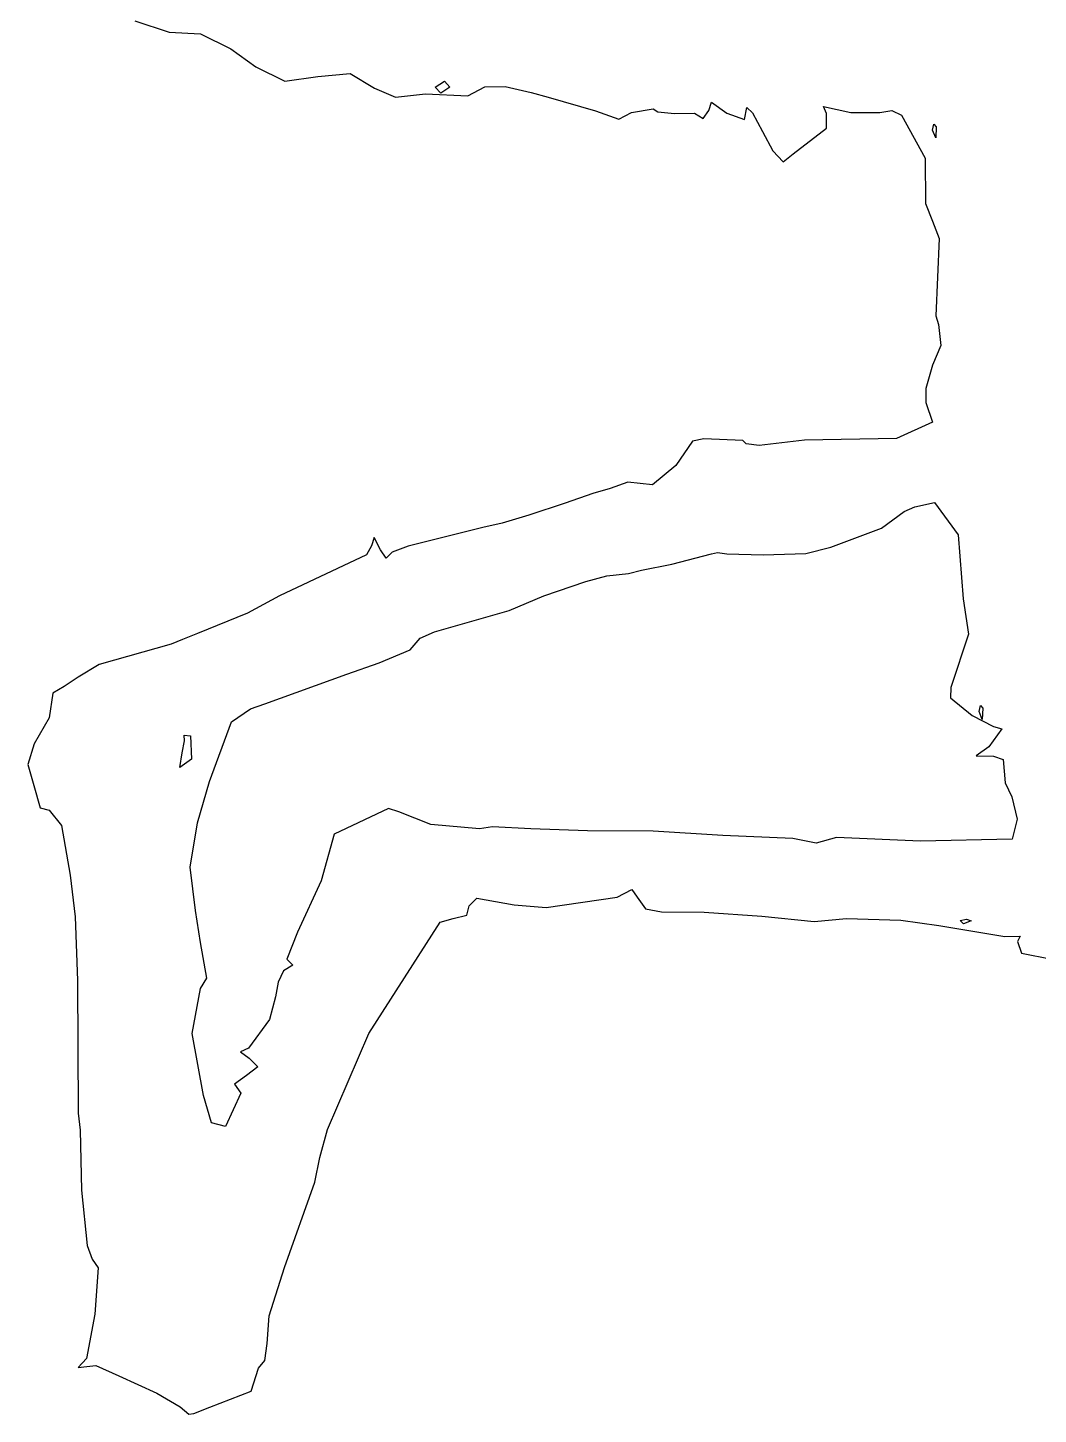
# Model space of a CAD drawing. Extents: x -16 to 63, y -3 to 108.
# Drawn here: x -5.098 to -3.66, y 2.159 to 4.13 of the extents above; entities that cross this region are included whole.
import ezdxf

# ---------------------------------------------------------------- set-up
doc = ezdxf.new("R2010")
doc.units = 0

msp = doc.modelspace()

# ---------------------------------------------------------------- linework, layer by layer
at = {"layer": 'Layer 1'}
for p, q in [((-4.945366, 4.139759), (-4.896654, 4.123862)), ((-4.896654, 4.123862), (-4.852026, 4.121383)), ((-4.852026, 4.121383), (-4.808711, 4.099944)), ((-4.808711, 4.099944), (-4.773126, 4.074568)), ((-4.773126, 4.074568), (-4.732144, 4.053858)), ((-4.685183, 4.060854), (-4.638951, 4.065081)), ((-4.638951, 4.065081), (-4.604532, 4.044371)), ((-4.732144, 4.053858), (-4.685183, 4.060854)), ((-4.604532, 4.044371), (-4.57478, 4.031391)), ((-4.51821, 4.045542), (-4.50523, 4.053855)), ((-4.510334, 4.03723), (-4.51821, 4.045542)), ((-4.4975, 4.045542), (-4.510334, 4.03723)), ((-4.50523, 4.053855), (-4.4975, 4.045542)), ((-4.50523, 4.053855), (-4.50523, 4.053855)), ((-4.471961, 4.033437), (-4.447605, 4.04598)), ((-4.447605, 4.04598), (-4.418874, 4.046577)), ((-4.418874, 4.046577), (-4.381831, 4.038118)), ((-4.57478, 4.031391), (-4.532048, 4.035916)), ((-4.532048, 4.035916), (-4.471961, 4.033437)), ((-4.381831, 4.038118), (-4.357767, 4.031263)), ((-4.357767, 4.031263), (-4.290096, 4.012012)), ((-4.129086, 4.012612), (-4.125294, 4.024425)), ((-4.125294, 4.024425), (-4.103563, 4.008528)), ((-4.290096, 4.012012), (-4.257135, 4.000198)), ((-4.257135, 4.000198), (-4.238905, 4.009386)), ((-4.238905, 4.009386), (-4.208424, 4.014636)), ((-4.208424, 4.014636), (-4.201569, 4.01026)), ((-4.201569, 4.01026), (-4.178089, 4.00793)), ((-4.178089, 4.00793), (-4.149649, 4.008528)), ((-4.149649, 4.008528), (-4.137253, 4.00109)), ((-4.137253, 4.00109), (-4.129086, 4.012612)), ((-4.103563, 4.008528), (-4.078187, 3.999632)), ((-4.078187, 3.999632), (-4.074832, 4.016696)), ((-4.074832, 4.016696), (-4.066957, 4.009259)), ((-4.066957, 4.009259), (-4.052519, 3.982423)), ((-3.961513, 4.008091), (-3.965742, 4.018009)), ((-3.965742, 4.018009), (-3.926948, 4.009696)), ((-3.961513, 3.987236), (-3.961513, 4.008091)), ((-3.926948, 4.009696), (-3.885675, 4.009547)), ((-3.885675, 4.009547), (-3.868611, 4.012466)), ((-3.868611, 4.012466), (-3.855194, 4.005761)), ((-3.855194, 4.005761), (-3.821212, 3.944799)), ((-4.052519, 3.982423), (-4.03808, 3.955151)), ((-4.009057, 3.950922), (-3.961513, 3.987236)), ((-3.810727, 3.984291), (-3.809123, 3.992896)), ((-3.806352, 3.973353), (-3.810727, 3.984291)), ((-3.809123, 3.992896), (-3.809124, 3.992894)), ((-3.809124, 3.992894), (-3.80577, 3.98925)), ((-3.80577, 3.98925), (-3.806352, 3.973353)), ((-4.03808, 3.955151), (-4.023496, 3.939545)), ((-4.023496, 3.939545), (-4.009057, 3.950922)), ((-3.821212, 3.944799), (-3.821063, 3.880045)), ((-3.821063, 3.880045), (-3.810708, 3.855252)), ((-3.810708, 3.855252), (-3.801666, 3.830459)), ((-3.801666, 3.830459), (-3.806041, 3.720639)), ((-3.806041, 3.720639), (-3.802541, 3.708243)), ((-3.802541, 3.708243), (-3.799187, 3.678345)), ((-3.799187, 3.678345), (-3.810709, 3.650489)), ((-3.810709, 3.650489), (-3.820626, 3.617237)), ((-3.820626, 3.617237), (-3.820626, 3.597402)), ((-3.820626, 3.597402), (-3.810709, 3.5694)), ((-3.810709, 3.5694), (-3.862337, 3.54592)), ((-4.152272, 3.542276), (-4.175752, 3.50742)), ((-4.136083, 3.545338), (-4.152272, 3.542276)), ((-4.080663, 3.543292), (-4.136083, 3.545338)), ((-4.07585, 3.538625), (-4.080663, 3.543292)), ((-4.057328, 3.536295), (-4.07585, 3.538625)), ((-3.993158, 3.543441), (-4.057328, 3.536295)), ((-3.862337, 3.54592), (-3.993158, 3.543441)), ((-4.175752, 3.50742), (-4.209004, 3.480147)), ((-4.269529, 3.475041), (-4.293885, 3.467603)), ((-4.244444, 3.483791), (-4.269529, 3.475041)), ((-4.226797, 3.482186), (-4.244444, 3.483791)), ((-4.209004, 3.480147), (-4.226797, 3.482186)), ((-4.333554, 3.454186), (-4.385036, 3.436831)), ((-4.293885, 3.467603), (-4.333554, 3.454186)), ((-3.836242, 3.44876), (-3.80824, 3.455032)), ((-3.80824, 3.455032), (-3.80824, 3.45503)), ((-3.80824, 3.45503), (-3.774259, 3.408944)), ((-4.385036, 3.436831), (-4.422955, 3.425455)), ((-3.883495, 3.418567), (-3.851264, 3.442047)), ((-3.851264, 3.442047), (-3.836242, 3.44876)), ((-4.450373, 3.419623), (-4.556692, 3.392789)), ((-4.422955, 3.425455), (-4.450373, 3.419623)), ((-3.955541, 3.391732), (-3.883495, 3.418567)), ((-4.608758, 3.393518), (-4.615759, 3.380829)), ((-4.605112, 3.405331), (-4.608758, 3.393518)), ((-4.59607, 3.38783), (-4.605112, 3.405331)), ((-4.556692, 3.392789), (-4.579444, 3.384184)), ((-3.991126, 3.382544), (-3.955541, 3.391732)), ((-3.774259, 3.408944), (-3.767258, 3.317938)), ((-4.615759, 3.380829), (-4.739725, 3.322347)), ((-4.587757, 3.37587), (-4.59607, 3.38783)), ((-4.579444, 3.384184), (-4.587757, 3.37587)), ((-4.181451, 3.367519), (-4.125447, 3.382103)), ((-4.125447, 3.382103), (-4.116551, 3.384142)), ((-4.116551, 3.384142), (-4.103571, 3.382103)), ((-4.103571, 3.382103), (-4.051651, 3.380647)), ((-4.051651, 3.380647), (-3.991126, 3.382544)), ((-4.274352, 3.350603), (-4.243434, 3.353956)), ((-4.243434, 3.353956), (-4.224766, 3.358623)), ((-4.224766, 3.358623), (-4.181451, 3.367519)), ((-4.363608, 3.322164), (-4.303813, 3.342874)), ((-4.303813, 3.342874), (-4.274352, 3.350603)), ((-4.739725, 3.322347), (-4.785082, 3.297554)), ((-4.413194, 3.301454), (-4.363608, 3.322164)), ((-3.767258, 3.317938), (-3.759674, 3.267914)), ((-4.785082, 3.297554), (-4.856107, 3.268968)), ((-4.519367, 3.271265), (-4.413194, 3.301454)), ((-4.893588, 3.253513), (-4.996115, 3.224928)), ((-4.877546, 3.260218), (-4.893588, 3.253513)), ((-4.856107, 3.268968), (-4.877546, 3.260218)), ((-4.553786, 3.245743), (-4.539785, 3.261931)), ((-4.539785, 3.261931), (-4.519367, 3.271265)), ((-3.759674, 3.267914), (-3.785051, 3.19193)), ((-4.598122, 3.227075), (-4.553786, 3.245743)), ((-4.996115, 3.224928), (-5.025867, 3.206552)), ((-4.643917, 3.211032), (-4.598122, 3.227075)), ((-5.025867, 3.206552), (-5.045702, 3.19328)), ((-4.760445, 3.168592), (-4.643917, 3.211032)), ((-5.06189, 3.183946), (-5.067287, 3.148652)), ((-5.045702, 3.19328), (-5.06189, 3.183946)), ((-3.785051, 3.19193), (-3.785342, 3.177492)), ((-3.785342, 3.177492), (-3.75457, 3.152115)), ((-4.807989, 3.143074), (-4.780863, 3.161595)), ((-4.780863, 3.161595), (-4.760445, 3.168592)), ((-3.744653, 3.157657), (-3.742902, 3.166262)), ((-3.740278, 3.146719), (-3.744653, 3.157657)), ((-3.742902, 3.166262), (-3.7429, 3.16626)), ((-3.7429, 3.16626), (-3.739546, 3.162616)), ((-3.739546, 3.162616), (-3.740278, 3.146719)), ((-5.067287, 3.148652), (-5.088726, 3.1119)), ((-4.839054, 3.058193), (-4.807989, 3.143074)), ((-3.75457, 3.152115), (-3.724089, 3.136656)), ((-3.724089, 3.136656), (-3.712275, 3.133445)), ((-4.878141, 3.098879), (-4.874933, 3.115943)), ((-4.875373, 3.124109), (-4.87537, 3.124112)), ((-4.874933, 3.115943), (-4.875373, 3.124109)), ((-4.87537, 3.124112), (-4.866328, 3.123089)), ((-4.866328, 3.123089), (-4.864724, 3.090128)), ((-3.712275, 3.133445), (-3.730652, 3.107632)), ((-5.088726, 3.1119), (-5.097768, 3.082585)), ((-4.88135, 3.078315), (-4.878141, 3.098879)), ((-3.730652, 3.107632), (-3.749028, 3.094797)), ((-5.097768, 3.082585), (-5.089309, 3.052688)), ((-4.864724, 3.090128), (-4.88135, 3.078315)), ((-3.749028, 3.094797), (-3.72438, 3.0942)), ((-3.72438, 3.0942), (-3.710234, 3.089391)), ((-3.710234, 3.089391), (-3.707462, 3.056285)), ((-4.856117, 2.999564), (-4.839054, 3.058193)), ((-3.707462, 3.056285), (-3.698274, 3.03645)), ((-5.089309, 3.052688), (-5.080267, 3.02104)), ((-3.698274, 3.03645), (-3.690399, 3.004802)), ((-5.080267, 3.02104), (-5.067141, 3.017396)), ((-5.067141, 3.017396), (-5.049786, 2.995957)), ((-4.584705, 3.019838), (-4.661709, 2.983231)), ((-4.569829, 3.015021), (-4.584705, 3.019838)), ((-4.866764, 2.936415), (-4.856117, 2.999564)), ((-4.524617, 2.997083), (-4.569829, 3.015021)), ((-4.455051, 2.991102), (-4.524617, 2.997083)), ((-3.690399, 3.004802), (-3.697545, 2.976363)), ((-5.049786, 2.995957), (-5.037243, 2.92537)), ((-4.661709, 2.983231), (-4.680231, 2.917164)), ((-4.436529, 2.994021), (-4.455051, 2.991102)), ((-4.382421, 2.99096), (-4.436529, 2.994021)), ((-4.301479, 2.98804), (-4.382421, 2.99096)), ((-4.208285, 2.987742), (-4.301479, 2.98804)), ((-4.108967, 2.98176), (-4.208285, 2.987742)), ((-4.009794, 2.977235), (-4.108967, 2.98176)), ((-3.97625, 2.970821), (-4.009794, 2.977235)), ((-3.947665, 2.978842), (-3.97625, 2.970821)), ((-3.827928, 2.973735), (-3.947665, 2.978842)), ((-3.697545, 2.976363), (-3.827928, 2.973735)), ((-5.037243, 2.92537), (-5.030097, 2.866157)), ((-4.859034, 2.874724), (-4.866764, 2.936415)), ((-4.680231, 2.917164), (-4.714213, 2.844097)), ((-4.259611, 2.893863), (-4.23861, 2.904801)), ((-4.23861, 2.904801), (-4.231172, 2.893717)), ((-4.473124, 2.868338), (-4.470061, 2.881464)), ((-4.470061, 2.881464), (-4.458832, 2.892548)), ((-4.458832, 2.892548), (-4.405891, 2.882777)), ((-4.405891, 2.882777), (-4.360388, 2.879133)), ((-4.360388, 2.879133), (-4.259611, 2.893863)), ((-4.231172, 2.893717), (-4.219067, 2.877382)), ((-5.030097, 2.866157), (-5.026889, 2.775589)), ((-4.85218, 2.829658), (-4.859034, 2.874724)), ((-4.511335, 2.858131), (-4.492667, 2.863529)), ((-4.492667, 2.863529), (-4.473124, 2.868338)), ((-4.219067, 2.877382), (-4.196461, 2.872865)), ((-4.196461, 2.872865), (-4.135791, 2.872715)), ((-4.135791, 2.872715), (-4.053827, 2.866884)), ((-4.053827, 2.866884), (-3.97901, 2.859446)), ((-3.97901, 2.859446), (-3.933362, 2.863382)), ((-3.933362, 2.863382), (-3.855919, 2.861194)), ((-3.855919, 2.861194), (-3.801812, 2.853609)), ((-3.771641, 2.860723), (-3.762453, 2.86247)), ((-3.766682, 2.855765), (-3.771641, 2.860723)), ((-3.755744, 2.86014), (-3.766682, 2.855765)), ((-3.762453, 2.86247), (-3.762452, 2.86247)), ((-3.762452, 2.86247), (-3.755744, 2.86014)), ((-4.714213, 2.844097), (-4.729088, 2.805595)), ((-4.61255, 2.699892), (-4.511335, 2.858131)), ((-3.801812, 2.853609), (-3.708181, 2.838005)), ((-4.843137, 2.778613), (-4.85218, 2.829658)), ((-3.708181, 2.838005), (-3.68645, 2.838453)), ((-3.68645, 2.838453), (-3.68995, 2.830723)), ((-3.68995, 2.830723), (-3.684408, 2.814097)), ((-4.729088, 2.805595), (-4.720775, 2.797282)), ((-3.684408, 2.814097), (-3.641239, 2.805784)), ((-4.733755, 2.788969), (-4.741631, 2.773217)), ((-4.720775, 2.797282), (-4.733755, 2.788969)), ((-5.026889, 2.775589), (-5.026013, 2.586577)), ((-4.863847, 2.70015), (-4.85218, 2.764175)), ((-4.85218, 2.764175), (-4.843137, 2.778613)), ((-4.741631, 2.773217), (-4.745277, 2.752071)), ((-4.745277, 2.752071), (-4.753882, 2.719839)), ((-4.753882, 2.719839), (-4.78378, 2.679003)), ((-4.84795, 2.612061), (-4.863847, 2.70015)), ((-4.671471, 2.563675), (-4.61255, 2.699892)), ((-4.78378, 2.679003), (-4.795155, 2.674187)), ((-4.795155, 2.674187), (-4.782759, 2.664999)), ((-4.782759, 2.664999), (-4.770362, 2.652602)), ((-4.770362, 2.652602), (-4.786842, 2.640206)), ((-4.786842, 2.640206), (-4.803468, 2.627809)), ((-4.803468, 2.627809), (-4.794864, 2.615412)), ((-4.836574, 2.57283), (-4.84795, 2.612061)), ((-4.794864, 2.615412), (-4.816594, 2.568013)), ((-5.026013, 2.586577), (-5.023388, 2.562805)), ((-4.816594, 2.568013), (-4.836574, 2.57283)), ((-4.682263, 2.523714), (-4.671471, 2.563675)), ((-5.023388, 2.562805), (-5.021492, 2.477487)), ((-4.689263, 2.488711), (-4.682263, 2.523714)), ((-4.732579, 2.367516), (-4.689263, 2.488711)), ((-5.021492, 2.477487), (-5.013179, 2.398441)), ((-5.013179, 2.398441), (-5.006179, 2.379044)), ((-5.006179, 2.379044), (-4.997428, 2.366647)), ((-4.997428, 2.366647), (-5.002095, 2.300872)), ((-4.754163, 2.298678), (-4.732579, 2.367516)), ((-5.002095, 2.300872), (-5.014054, 2.237868)), ((-4.75708, 2.259301), (-4.754163, 2.298678)), ((-4.760726, 2.235237), (-4.75708, 2.259301)), ((-5.014054, 2.237868), (-5.025867, 2.225035)), ((-5.013471, 2.226782), (-5.001074, 2.227947)), ((-5.001074, 2.227947), (-4.968114, 2.213508)), ((-4.769622, 2.224445), (-4.760726, 2.235237)), ((-5.025867, 2.225035), (-5.013471, 2.226782)), ((-4.968114, 2.213508), (-4.914006, 2.188715)), ((-4.779977, 2.191485), (-4.769622, 2.224445)), ((-4.914006, 2.188715), (-4.880754, 2.169027)), ((-4.838898, 2.168879), (-4.779977, 2.191485)), ((-4.880754, 2.169027), (-4.868649, 2.158671)), ((-4.861503, 2.159545), (-4.838898, 2.168879)), ((-4.868649, 2.158671), (-4.861503, 2.159545))]:
    msp.add_line(p, q, dxfattribs=at)

doc.saveas('drawing.dxf')
